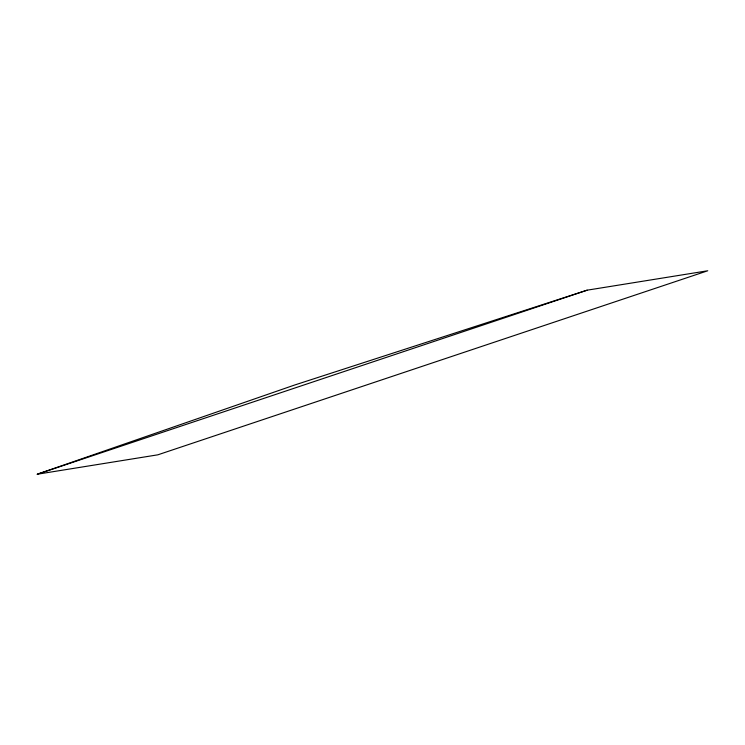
<?xml version="1.0" encoding="UTF-8"?>
<svg xmlns="http://www.w3.org/2000/svg" width="745" height="745" viewBox="0 0 745 745"><rect width="100%" height="100%" fill="white"/><g stroke="black" fill="none" stroke-linecap="round" stroke-linejoin="round"><path stroke-width="1.12" d="M37.25 474.23L294.545 385.053L587.162 290.178L707.75 270.77L157.838 454.822L37.25 474.23L587.162 290.178"/></g></svg>
